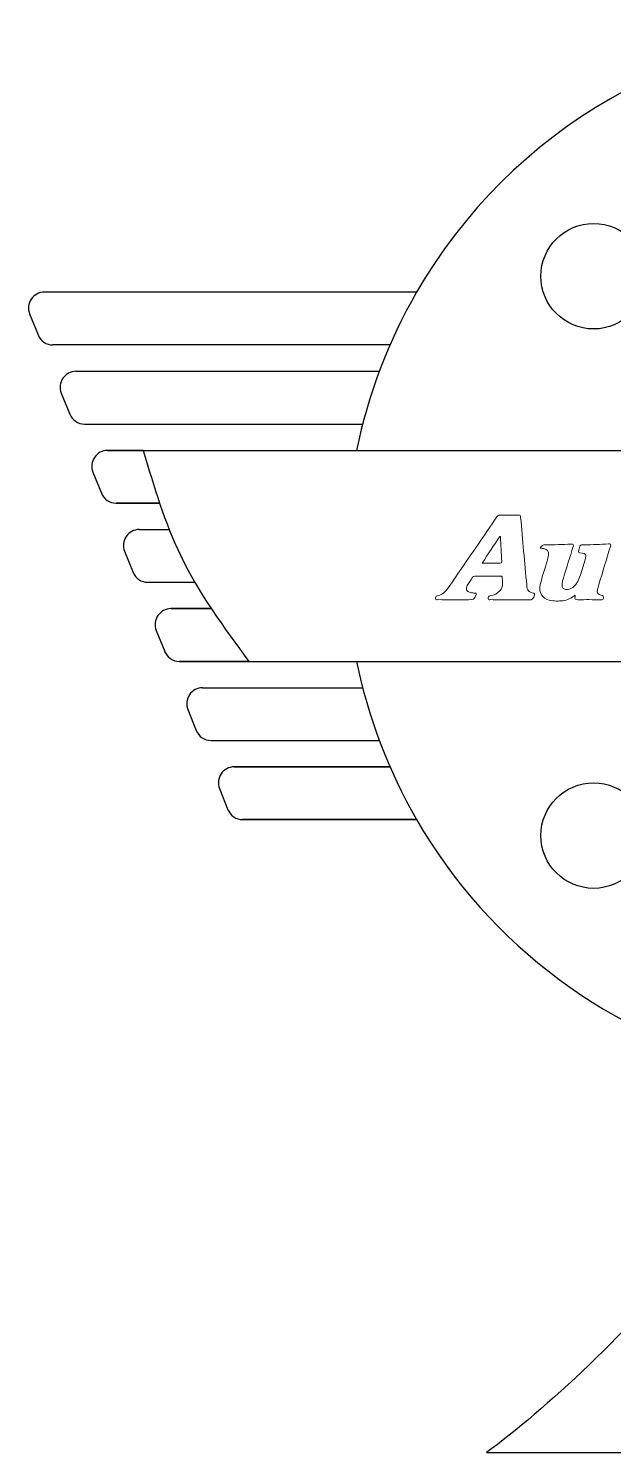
# Model space of a CAD drawing. Header units: inches. Extents: x -1 to 7, y 1 to 7.75.
# Drawn here: x -1 to 1.77, y 1 to 7.75 of the extents above; entities that cross this region are included whole.
import ezdxf

# ---------------------------------------------------------------- set-up
doc = ezdxf.new("R2010")
doc.units = ezdxf.units.IN
doc.header["$MEASUREMENT"] = 0
for name, color, linetype in [('Etching', 4, 'Continuous'), ('Metal Shape', 5, 'Continuous'), ('Reference Lines', 7, 'Continuous'), ('Text', 7, 'Continuous')]:
    doc.layers.add(name, color=color, linetype=linetype)

msp = doc.modelspace()

# ---------------------------------------------------------------- linework, layer by layer
at = {"layer": 'Etching'}
for p, q in [((0.7087, 6.25), (-0.8893, 6.25)), ((-0.7793, 6.125), (0.6581, 6.125)), ((-0.7393, 5.875), (0.5794, 5.875)), ((-0.6293, 5.75), (-0.383, 5.75)), ((-0.4603, 5.75), (1.8544, 5.75)), ((-0.5893, 5.5), (-0.383, 5.5)), ((-0.4793, 5.375), (-0.3375, 5.375)), ((-0.4393, 5.125), (-0.2161, 5.125)), ((-0.3293, 5), (-0.1379, 5)), ((-0.2893, 4.75), (0.7087, 4.75)), ((0.0397, 4.75), (1.8544, 4.75)), ((-0.1793, 4.625), (0.5794, 4.625)), ((-0.1393, 4.375), (0.6581, 4.375)), ((-0.0293, 4.25), (0.7087, 4.25)), ((0.0107, 4), (0.8349, 4))]:
    msp.add_line(p, q, dxfattribs=at)
for centre, radius, start, end in [((3, 5.25), 2.5, 150, 168.46304), ((-0.8893, 6.325), 0.075, 201.80141, 270), ((-0.7393, 5.95), 0.075, 201.80141, 270), ((-0.5893, 5.575), 0.075, 201.80141, 270), ((-0.4393, 5.2), 0.075, 201.80141, 270), ((-0.2893, 4.825), 0.075, 201.80141, 270), ((3, 5.25), 2.5, 191.53696, 210), ((-0.1393, 4.45), 0.075, 201.80141, 270), ((0.0107, 4.075), 0.075, 201.80141, 270)]:
    msp.add_arc(centre, radius, start, end, dxfattribs=at)
msp.add_open_spline([(-0.4603, 5.75), (-0.4098, 5.5791), (-0.3028, 5.2164), (-0.0787, 4.9113), (0.0397, 4.75)], degree=3, knots=[0, 0, 0, 0, 0.530525, 1.125585, 1.125585, 1.125585, 1.125585], dxfattribs=at)
at = {"layer": 'Metal Shape'}
for p, q in [((0.8349, 6.5), (-0.9293, 6.5)), ((-0.9989, 6.3971), (-0.9589, 6.2971)), ((-0.8489, 6.0221), (-0.8089, 5.9221)), ((-0.6989, 5.6471), (-0.6589, 5.5471)), ((-0.5489, 5.2721), (-0.5089, 5.1721)), ((-0.3989, 4.8971), (-0.3589, 4.7971)), ((-0.2489, 4.5221), (-0.2089, 4.4221)), ((-0.0989, 4.1471), (-0.0589, 4.0471)), ((1.1661, 1), (4.8339, 1))]:
    msp.add_line(p, q, dxfattribs=at)
for centre in [(1.6742, 6.5758), (1.6742, 3.9242)]:
    msp.add_circle(centre, 0.25, dxfattribs=at)
for centre, radius, start, end in [((3, 5.25), 2.5, 30, 150), ((-0.9293, 6.425), 0.075, 90, 201.80141), ((-0.7793, 6.05), 0.075, 90, 201.80141), ((-0.6293, 5.675), 0.075, 90, 201.80141), ((-0.4793, 5.3), 0.075, 90, 201.80141), ((-0.3293, 4.925), 0.075, 90, 201.80141), ((-0.1793, 4.55), 0.075, 90, 201.80141), ((-0.0293, 4.175), 0.075, 90, 201.80141), ((3, 5.25), 2.5, 210, 256.82916)]:
    msp.add_arc(centre, radius, start, end, dxfattribs=at)
msp.add_open_spline([(2.4304, 2.8158), (2.4338, 2.559), (2.3015, 1.9881), (1.4306, 1.1915), (1.1661, 1)], degree=3, knots=[0.52779, 0.52779, 0.52779, 0.52779, 1.358822, 2.237122, 2.237122, 2.237122, 2.237122], dxfattribs=at)
at = {"layer": 'Reference Lines'}
for p, q in [((-0.4603, 5.75), (-0.6293, 5.75)), ((-0.383, 5.5), (-0.5893, 5.5)), ((-0.1379, 5), (-0.3293, 5)), ((0.0397, 4.75), (-0.2893, 4.75)), ((0.7087, 4.25), (-0.0293, 4.25)), ((0.8349, 4), (0.0107, 4))]:
    msp.add_line(p, q, dxfattribs=at)
at = {"layer": 'Text', "lineweight": 0}
for points, knots in [([(1.2791, 5.0424), (1.3119, 5.0424), (1.3447, 5.0424), (1.3776, 5.0425), (1.385, 5.0425), (1.3981, 5.0649), (1.3942, 5.0708), (1.3934, 5.072), (1.3915, 5.0725), (1.39, 5.0729), (1.3641, 5.0802), (1.3593, 5.0855), (1.357, 5.1115), (1.3472, 5.2186), (1.3375, 5.3257), (1.3281, 5.4329), (1.3274, 5.4411), (1.3249, 5.4433), (1.317, 5.4432), (1.2879, 5.4428), (1.2588, 5.4428), (1.2298, 5.4432), (1.2229, 5.4433), (1.2193, 5.4405), (1.2158, 5.4353), (1.1562, 5.3482), (1.0967, 5.2611), (1.0367, 5.1743), (1.0155, 5.1436), (0.9971, 5.1109), (0.9721, 5.0829), (0.9619, 5.0715), (0.9501, 5.0625), (0.9341, 5.0612), (0.9241, 5.0604), (0.9248, 5.0518), (0.9247, 5.0463), (0.9246, 5.0396), (0.9318, 5.0426), (0.9356, 5.0426), (0.9842, 5.0424), (1.0328, 5.0425), (1.0814, 5.0425), (1.1074, 5.0424), (1.1072, 5.0425), (1.117, 5.0667), (1.1193, 5.0725), (1.1181, 5.0743), (1.1122, 5.0739), (1.1046, 5.0733), (1.0973, 5.0745), (1.09, 5.0764), (1.071, 5.0814), (1.0656, 5.0931), (1.0754, 5.1097), (1.0832, 5.123), (1.0922, 5.1355), (1.1004, 5.1485), (1.103, 5.1525), (1.1062, 5.1537), (1.1108, 5.1537), (1.1515, 5.1536), (1.1922, 5.1537), (1.2329, 5.1536), (1.2356, 5.1536), (1.2397, 5.1546), (1.24, 5.1506), (1.2418, 5.1282), (1.2483, 5.1053), (1.2304, 5.0853), (1.2181, 5.0716), (1.2033, 5.0635), (1.1852, 5.0619), (1.175, 5.061), (1.1744, 5.0523), (1.1741, 5.0466), (1.1735, 5.0389), (1.1817, 5.0428), (1.1856, 5.0427), (1.2168, 5.0422), (1.2479, 5.0424), (1.2791, 5.0424), (1.2791, 5.0424), (1.2791, 5.0424), (1.2791, 5.0424)], [0, 0, 0, 0, 1, 1, 1, 2, 2, 2, 3, 3, 3, 4, 4, 4, 5, 5, 5, 6, 6, 6, 7, 7, 7, 8, 8, 8, 9, 9, 9, 10, 10, 10, 11, 11, 11, 12, 12, 12, 13, 13, 13, 14, 14, 14, 15, 15, 15, 16, 16, 16, 17, 17, 17, 18, 18, 18, 19, 19, 19, 20, 20, 20, 21, 21, 21, 22, 22, 22, 23, 23, 23, 24, 24, 24, 25, 25, 25, 26, 26, 26, 27, 27, 27, 28, 28, 28, 28]), ([(1.2791, 5.0424), (1.2479, 5.0424), (1.2168, 5.0422), (1.1856, 5.0427), (1.1817, 5.0428), (1.1735, 5.0389), (1.1741, 5.0466), (1.1744, 5.0523), (1.175, 5.061), (1.1852, 5.0619), (1.2033, 5.0635), (1.2181, 5.0716), (1.2304, 5.0853), (1.2483, 5.1053), (1.2418, 5.1282), (1.24, 5.1506), (1.2397, 5.1546), (1.2356, 5.1536), (1.2329, 5.1536), (1.1922, 5.1537), (1.1515, 5.1536), (1.1108, 5.1537), (1.1062, 5.1537), (1.103, 5.1525), (1.1004, 5.1485), (1.0922, 5.1355), (1.0832, 5.123), (1.0754, 5.1097), (1.0656, 5.0931), (1.071, 5.0814), (1.09, 5.0764), (1.0973, 5.0745), (1.1046, 5.0733), (1.1122, 5.0739), (1.1181, 5.0743), (1.1193, 5.0725), (1.117, 5.0667), (1.1072, 5.0425), (1.1074, 5.0424), (1.0814, 5.0425), (1.0328, 5.0425), (0.9842, 5.0424), (0.9356, 5.0426), (0.9318, 5.0426), (0.9246, 5.0396), (0.9247, 5.0463), (0.9248, 5.0518), (0.9241, 5.0604), (0.9341, 5.0612), (0.9501, 5.0625), (0.9619, 5.0715), (0.9721, 5.0829), (0.9971, 5.1109), (1.0155, 5.1436), (1.0367, 5.1743), (1.0967, 5.2611), (1.1562, 5.3482), (1.2158, 5.4353), (1.2193, 5.4405), (1.2229, 5.4433), (1.2298, 5.4432), (1.2588, 5.4428), (1.2879, 5.4428), (1.317, 5.4432), (1.3249, 5.4433), (1.3274, 5.4411), (1.3281, 5.4329), (1.3375, 5.3257), (1.3472, 5.2186), (1.357, 5.1115), (1.3593, 5.0855), (1.3641, 5.0802), (1.39, 5.0729), (1.3915, 5.0725), (1.3934, 5.072), (1.3942, 5.0708), (1.3981, 5.0649), (1.385, 5.0425), (1.3776, 5.0425), (1.3447, 5.0424), (1.3119, 5.0424), (1.2791, 5.0424), (1.2791, 5.0424), (1.2791, 5.0424), (1.2791, 5.0424)], [0, 0, 0, 0, 1, 1, 1, 2, 2, 2, 3, 3, 3, 4, 4, 4, 5, 5, 5, 6, 6, 6, 7, 7, 7, 8, 8, 8, 9, 9, 9, 10, 10, 10, 11, 11, 11, 12, 12, 12, 13, 13, 13, 14, 14, 14, 15, 15, 15, 16, 16, 16, 17, 17, 17, 18, 18, 18, 19, 19, 19, 20, 20, 20, 21, 21, 21, 22, 22, 22, 23, 23, 23, 24, 24, 24, 25, 25, 25, 26, 26, 26, 27, 27, 27, 28, 28, 28, 28]), ([(1.2324, 5.3413), (1.2314, 5.3416), (1.2304, 5.3419), (1.2295, 5.3422), (1.2018, 5.3007), (1.1742, 5.2592), (1.1455, 5.216), (1.1756, 5.216), (1.203, 5.2162), (1.2304, 5.2159), (1.2361, 5.2159), (1.2387, 5.2174), (1.2383, 5.2236), (1.2362, 5.2628), (1.2343, 5.302), (1.2324, 5.3413), (1.2324, 5.3413), (1.2324, 5.3413), (1.2324, 5.3413)], [0, 0, 0, 0, 1, 1, 1, 2, 2, 2, 3, 3, 3, 4, 4, 4, 5, 5, 5, 6, 6, 6, 6]), ([(1.2324, 5.3413), (1.2343, 5.302), (1.2362, 5.2628), (1.2383, 5.2236), (1.2387, 5.2174), (1.2361, 5.2159), (1.2304, 5.2159), (1.203, 5.2162), (1.1756, 5.216), (1.1455, 5.216), (1.1742, 5.2592), (1.2018, 5.3007), (1.2295, 5.3422), (1.2304, 5.3419), (1.2314, 5.3416), (1.2324, 5.3413), (1.2324, 5.3413), (1.2324, 5.3413), (1.2324, 5.3413)], [0, 0, 0, 0, 1, 1, 1, 2, 2, 2, 3, 3, 3, 4, 4, 4, 5, 5, 5, 6, 6, 6, 6]), ([(1.5868, 5.0643), (1.5868, 5.0603), (1.5873, 5.0585), (1.5868, 5.0572), (1.5816, 5.0448), (1.5862, 5.0419), (1.5987, 5.0422), (1.6352, 5.0429), (1.6718, 5.0424), (1.7084, 5.0425), (1.7138, 5.0425), (1.7206, 5.0404), (1.7207, 5.0501), (1.7209, 5.0579), (1.7204, 5.063), (1.7102, 5.064), (1.6941, 5.0657), (1.6889, 5.0741), (1.6921, 5.09), (1.6938, 5.0981), (1.6961, 5.1061), (1.6985, 5.114), (1.7168, 5.1744), (1.735, 5.2347), (1.7538, 5.2949), (1.7571, 5.3055), (1.7548, 5.3073), (1.7442, 5.3067), (1.7065, 5.3047), (1.6687, 5.3025), (1.6309, 5.3028), (1.6055, 5.303), (1.6119, 5.3044), (1.6052, 5.2835), (1.5993, 5.265), (1.6, 5.2648), (1.6189, 5.263), (1.6364, 5.2612), (1.6402, 5.2561), (1.6355, 5.2394), (1.6295, 5.2183), (1.6229, 5.1973), (1.6167, 5.1762), (1.6103, 5.1547), (1.6035, 5.1332), (1.5894, 5.1152), (1.5777, 5.1001), (1.5634, 5.0895), (1.5429, 5.0914), (1.5299, 5.0927), (1.5244, 5.0987), (1.5244, 5.1117), (1.5244, 5.1231), (1.5277, 5.1338), (1.531, 5.1445), (1.5461, 5.1946), (1.5612, 5.2447), (1.577, 5.2945), (1.5805, 5.3056), (1.5772, 5.3068), (1.5674, 5.3064), (1.5271, 5.3044), (1.4868, 5.3015), (1.4465, 5.3032), (1.4334, 5.3038), (1.4272, 5.2969), (1.4204, 5.2871), (1.4267, 5.2862), (1.432, 5.2857), (1.4371, 5.2846), (1.4558, 5.2805), (1.4617, 5.273), (1.4596, 5.2539), (1.4585, 5.2441), (1.4559, 5.2344), (1.4533, 5.2248), (1.4431, 5.1881), (1.4294, 5.1523), (1.4214, 5.1149), (1.413, 5.0758), (1.4289, 5.0485), (1.4639, 5.0399), (1.4852, 5.0348), (1.5068, 5.0353), (1.5283, 5.0377), (1.5499, 5.0401), (1.5686, 5.0497), (1.5868, 5.0643), (1.5868, 5.0643), (1.5868, 5.0643), (1.5868, 5.0643)], [0, 0, 0, 0, 1, 1, 1, 2, 2, 2, 3, 3, 3, 4, 4, 4, 5, 5, 5, 6, 6, 6, 7, 7, 7, 8, 8, 8, 9, 9, 9, 10, 10, 10, 11, 11, 11, 12, 12, 12, 13, 13, 13, 14, 14, 14, 15, 15, 15, 16, 16, 16, 17, 17, 17, 18, 18, 18, 19, 19, 19, 20, 20, 20, 21, 21, 21, 22, 22, 22, 23, 23, 23, 24, 24, 24, 25, 25, 25, 26, 26, 26, 27, 27, 27, 28, 28, 28, 29, 29, 29, 30, 30, 30, 30]), ([(1.5868, 5.0643), (1.5686, 5.0497), (1.5499, 5.0401), (1.5283, 5.0377), (1.5068, 5.0353), (1.4852, 5.0348), (1.4639, 5.0399), (1.4289, 5.0485), (1.413, 5.0758), (1.4214, 5.1149), (1.4294, 5.1523), (1.4431, 5.1881), (1.4533, 5.2248), (1.4559, 5.2344), (1.4585, 5.2441), (1.4596, 5.2539), (1.4617, 5.273), (1.4558, 5.2805), (1.4371, 5.2846), (1.432, 5.2857), (1.4267, 5.2862), (1.4204, 5.2871), (1.4272, 5.2969), (1.4334, 5.3038), (1.4465, 5.3032), (1.4868, 5.3015), (1.5271, 5.3044), (1.5674, 5.3064), (1.5772, 5.3068), (1.5805, 5.3056), (1.577, 5.2945), (1.5612, 5.2447), (1.5461, 5.1946), (1.531, 5.1445), (1.5277, 5.1338), (1.5244, 5.1231), (1.5244, 5.1117), (1.5244, 5.0987), (1.5299, 5.0927), (1.5429, 5.0914), (1.5634, 5.0895), (1.5777, 5.1001), (1.5894, 5.1152), (1.6035, 5.1332), (1.6103, 5.1547), (1.6167, 5.1762), (1.6229, 5.1973), (1.6295, 5.2183), (1.6355, 5.2394), (1.6402, 5.2561), (1.6364, 5.2612), (1.6189, 5.263), (1.6, 5.2648), (1.5993, 5.265), (1.6052, 5.2835), (1.6119, 5.3044), (1.6055, 5.303), (1.6309, 5.3028), (1.6687, 5.3025), (1.7065, 5.3047), (1.7442, 5.3067), (1.7548, 5.3073), (1.7571, 5.3055), (1.7538, 5.2949), (1.735, 5.2347), (1.7168, 5.1744), (1.6985, 5.114), (1.6961, 5.1061), (1.6938, 5.0981), (1.6921, 5.09), (1.6889, 5.0741), (1.6941, 5.0657), (1.7102, 5.064), (1.7204, 5.063), (1.7209, 5.0579), (1.7207, 5.0501), (1.7206, 5.0404), (1.7138, 5.0425), (1.7084, 5.0425), (1.6718, 5.0424), (1.6352, 5.0429), (1.5987, 5.0422), (1.5862, 5.0419), (1.5816, 5.0448), (1.5868, 5.0572), (1.5873, 5.0585), (1.5868, 5.0603), (1.5868, 5.0643), (1.5868, 5.0643), (1.5868, 5.0643), (1.5868, 5.0643)], [0, 0, 0, 0, 1, 1, 1, 2, 2, 2, 3, 3, 3, 4, 4, 4, 5, 5, 5, 6, 6, 6, 7, 7, 7, 8, 8, 8, 9, 9, 9, 10, 10, 10, 11, 11, 11, 12, 12, 12, 13, 13, 13, 14, 14, 14, 15, 15, 15, 16, 16, 16, 17, 17, 17, 18, 18, 18, 19, 19, 19, 20, 20, 20, 21, 21, 21, 22, 22, 22, 23, 23, 23, 24, 24, 24, 25, 25, 25, 26, 26, 26, 27, 27, 27, 28, 28, 28, 29, 29, 29, 30, 30, 30, 30])]:
    msp.add_open_spline(points, degree=3, knots=knots, dxfattribs=at)

doc.saveas('drawing.dxf')
